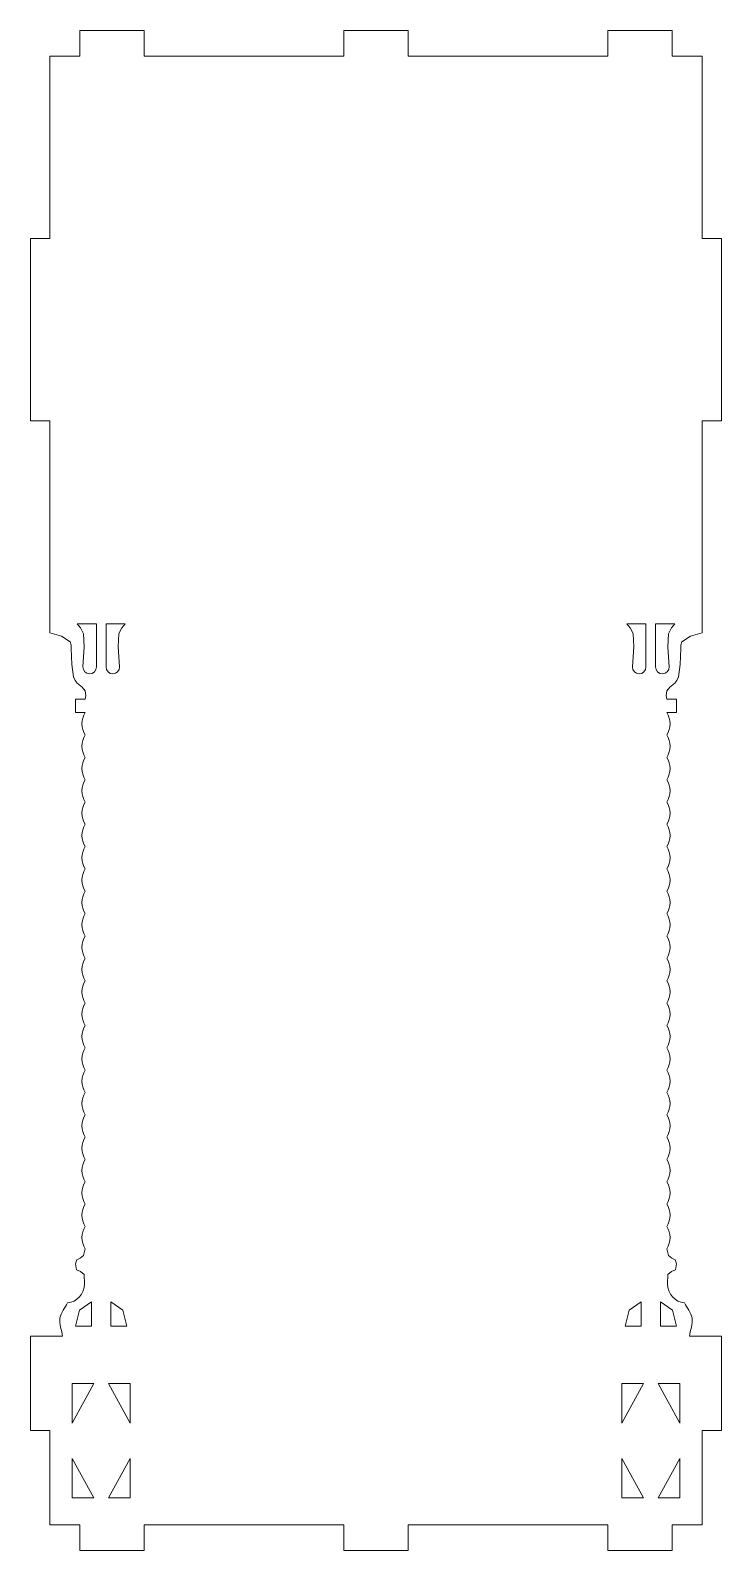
# Model space of a CAD drawing. Header units: millimetres. Extents: x 154 to 262, y -343 to -107.
import ezdxf

# ---------------------------------------------------------------- set-up
doc = ezdxf.new("R2010")
doc.units = ezdxf.units.MM

msp = doc.modelspace()

# ---------------------------------------------------------------- linework, layer by layer
at = {"color": 7, "linetype": 'Continuous', "lineweight": 15}
for p, q in [((162, -106.94), (162, -110.94)), ((162, -106.94), (172, -106.94)), ((172, -106.94), (172, -110.94)), ((203, -106.94), (203, -110.94)), ((203, -106.94), (213, -106.94)), ((213, -106.94), (213, -110.94)), ((244, -106.94), (244, -110.94)), ((244, -106.94), (254, -106.94)), ((254, -106.94), (254, -110.94)), ((157.31, -110.94), (157.31, -139.28)), ((162, -110.94), (157.31, -110.94)), ((203, -110.94), (172, -110.94)), ((244, -110.94), (213, -110.94)), ((258.69, -110.94), (254, -110.94)), ((258.69, -139.28), (258.69, -110.94)), ((154.31, -167.61), (154.31, -139.28)), ((154.31, -139.28), (157.31, -139.28)), ((258.69, -139.28), (261.69, -139.28)), ((261.69, -167.61), (261.69, -139.28)), ((154.31, -167.61), (157.31, -167.61)), ((157.31, -167.61), (157.31, -200.52)), ((258.69, -167.61), (261.69, -167.61)), ((258.69, -196.23), (258.69, -167.61)), ((258.69, -196.23), (258.69, -196.23)), ((258.69, -200.52), (258.69, -196.23)), ((157.31, -200.52), (159.16, -201.03)), ((164.56, -199.12), (161.56, -199.12)), ((161.56, -199.12), (162.12, -199.74)), ((162.12, -199.74), (162.56, -200.66)), ((162.56, -200.66), (162.67, -202.71)), ((164.56, -205.79), (164.56, -199.12)), ((169.06, -199.12), (166.06, -199.12)), ((166.06, -199.12), (166.06, -205.79)), ((167.95, -202.68), (168.06, -200.62)), ((168.06, -200.62), (168.51, -199.72)), ((168.51, -199.72), (169.06, -199.12)), ((249.94, -199.12), (246.94, -199.12)), ((246.94, -199.12), (247.5, -199.72)), ((247.5, -199.72), (247.94, -200.62)), ((247.94, -200.62), (248.05, -202.68)), ((249.94, -205.79), (249.94, -199.12)), ((254.44, -199.12), (251.44, -199.12)), ((251.44, -199.12), (251.44, -205.79)), ((253.33, -202.71), (253.44, -200.66)), ((253.44, -200.66), (253.88, -199.74)), ((253.88, -199.74), (254.44, -199.12)), ((256.84, -201.03), (258.69, -200.52)), ((159.16, -201.03), (160.48, -201.91)), ((160.48, -201.91), (160.64, -202.45)), ((160.64, -202.45), (160.66, -202.92)), ((160.66, -202.92), (160.73, -205.42)), ((162.67, -202.71), (162.46, -205.77)), ((168.16, -205.77), (167.95, -202.68)), ((248.05, -202.68), (247.84, -205.77)), ((253.54, -205.77), (253.33, -202.71)), ((255.27, -205.42), (255.34, -202.92)), ((255.34, -202.92), (255.36, -202.45)), ((255.36, -202.45), (255.52, -201.91)), ((255.52, -201.91), (256.84, -201.03)), ((160.73, -205.42), (161, -207.34)), ((161, -207.34), (161.29, -207.92)), ((254.71, -207.92), (255, -207.34)), ((255, -207.34), (255.27, -205.42)), ((161.29, -207.92), (161.59, -208.33)), ((161.59, -208.33), (162.35, -208.95)), ((162.35, -208.95), (162.81, -209.52)), ((162.81, -209.52), (162.92, -210.23)), ((253.08, -210.23), (253.19, -209.52)), ((253.19, -209.52), (253.65, -208.95)), ((253.65, -208.95), (254.41, -208.33)), ((254.41, -208.33), (254.71, -207.92)), ((161.31, -210.82), (161.31, -212.91)), ((162.81, -210.82), (161.31, -210.82)), ((162.92, -210.23), (162.81, -210.82)), ((253.19, -210.82), (253.08, -210.23)), ((254.69, -210.82), (253.19, -210.82)), ((254.69, -212.91), (254.69, -210.82)), ((161.31, -212.91), (162.81, -212.91)), ((253.19, -212.91), (254.69, -212.91)), ((162.57, -297.22), (162.04, -297.63)), ((162.81, -296.17), (162.57, -297.22)), ((253.43, -297.22), (253.19, -296.17)), ((253.96, -297.63), (253.43, -297.22)), ((161.53, -297.9), (161.31, -298.54)), ((161.31, -298.54), (161.46, -299.45)), ((161.46, -299.45), (162.08, -299.71)), ((162.04, -297.63), (161.53, -297.9)), ((162.08, -299.71), (162.66, -300.16)), ((253.34, -300.16), (253.92, -299.71)), ((253.92, -299.71), (254.54, -299.45)), ((254.48, -297.9), (253.96, -297.63)), ((254.69, -298.54), (254.48, -297.9)), ((254.54, -299.45), (254.69, -298.54)), ((162.66, -300.16), (162.71, -301.63)), ((253.29, -301.63), (253.34, -300.16)), ((163.81, -304.43), (161.96, -305.73)), ((163.81, -308.2), (163.81, -304.43)), ((166.81, -304.43), (166.81, -308.2)), ((168.67, -305.73), (166.81, -304.43)), ((249.19, -304.43), (247.33, -305.73)), ((249.19, -308.2), (249.19, -304.43)), ((252.19, -304.43), (252.19, -308.2)), ((254.04, -305.73), (252.19, -304.43)), ((161.96, -305.73), (161.31, -308.2)), ((169.31, -308.2), (168.67, -305.73)), ((247.33, -305.73), (246.69, -308.2)), ((254.69, -308.2), (254.04, -305.73)), ((161.31, -308.2), (163.81, -308.2)), ((166.81, -308.2), (169.31, -308.2)), ((246.69, -308.2), (249.19, -308.2)), ((252.19, -308.2), (254.69, -308.2)), ((154.31, -324.41), (154.31, -309.77)), ((159.31, -309.77), (154.31, -309.77)), ((261.69, -309.77), (256.69, -309.77)), ((261.69, -324.41), (261.69, -309.77)), ((160.81, -317.09), (160.81, -323.24)), ((160.81, -323.24), (164.17, -317.09)), ((164.17, -317.09), (160.81, -317.09)), ((166.46, -317.09), (169.81, -323.24)), ((169.81, -317.09), (166.46, -317.09)), ((169.81, -323.24), (169.81, -317.09)), ((249.54, -317.09), (246.19, -317.09)), ((246.19, -317.09), (246.19, -323.24)), ((246.19, -323.24), (249.54, -317.09)), ((255.19, -317.09), (251.83, -317.09)), ((251.83, -317.09), (255.19, -323.24)), ((255.19, -323.24), (255.19, -317.09)), ((154.31, -324.41), (157.31, -324.41)), ((157.31, -324.41), (157.31, -339.06)), ((258.69, -324.41), (261.69, -324.41)), ((258.69, -339.06), (258.69, -324.41)), ((160.81, -328.73), (160.81, -334.87)), ((164.17, -334.87), (160.81, -328.73)), ((169.81, -328.73), (166.46, -334.87)), ((169.81, -334.87), (169.81, -328.73)), ((249.54, -334.87), (246.19, -328.73)), ((246.19, -328.73), (246.19, -334.87)), ((255.19, -328.73), (251.83, -334.87)), ((255.19, -334.87), (255.19, -328.73)), ((160.81, -334.87), (164.17, -334.87)), ((166.46, -334.87), (169.81, -334.87)), ((246.19, -334.87), (249.54, -334.87)), ((251.83, -334.87), (255.19, -334.87)), ((157.31, -339.06), (162, -339.06)), ((162, -343.06), (162, -339.06)), ((172, -339.06), (203, -339.06)), ((172, -343.06), (172, -339.06)), ((203, -343.06), (203, -339.06)), ((213, -339.06), (244, -339.06)), ((213, -343.06), (213, -339.06)), ((244, -343.06), (244, -339.06)), ((254, -339.06), (258.69, -339.06)), ((254, -343.06), (254, -339.06)), ((172, -343.06), (162, -343.06)), ((213, -343.06), (203, -343.06)), ((254, -343.06), (244, -343.06))]:
    msp.add_line(p, q, dxfattribs=at)
for points in [[(162.46, -205.77), (162.45, -206.38), (162.92, -206.88), (163.5, -206.89)], [(163.5, -206.89), (164.09, -206.89), (164.56, -206.4), (164.56, -205.79)], [(166.06, -205.79), (166.06, -206.4), (166.54, -206.89), (167.12, -206.89)], [(167.12, -206.89), (167.71, -206.88), (168.17, -206.38), (168.16, -205.77)], [(247.84, -205.77), (247.83, -206.38), (248.29, -206.88), (248.88, -206.89)], [(248.88, -206.89), (249.46, -206.89), (249.94, -206.4), (249.94, -205.79)], [(251.44, -205.79), (251.44, -206.4), (251.91, -206.89), (252.5, -206.89)], [(252.5, -206.89), (253.08, -206.88), (253.55, -206.38), (253.54, -205.77)], [(162.81, -212.91), (162.15, -213.96), (162.15, -215.33), (162.81, -216.38)], [(253.19, -216.38), (253.85, -215.33), (253.85, -213.96), (253.19, -212.91)], [(162.81, -216.38), (162.15, -217.43), (162.15, -218.8), (162.81, -219.85)], [(253.19, -219.85), (253.85, -218.8), (253.85, -217.43), (253.19, -216.38)], [(162.81, -219.85), (162.15, -220.9), (162.15, -222.26), (162.81, -223.32)], [(253.19, -223.32), (253.85, -222.26), (253.85, -220.9), (253.19, -219.85)], [(162.81, -223.32), (162.15, -224.37), (162.15, -225.73), (162.81, -226.79)], [(253.19, -226.79), (253.85, -225.73), (253.85, -224.37), (253.19, -223.32)], [(162.81, -226.79), (162.15, -227.84), (162.15, -229.2), (162.81, -230.25)], [(253.19, -230.25), (253.85, -229.2), (253.85, -227.84), (253.19, -226.79)], [(162.81, -230.25), (162.15, -231.31), (162.15, -232.67), (162.81, -233.72)], [(253.19, -233.72), (253.85, -232.67), (253.85, -231.31), (253.19, -230.25)], [(162.81, -233.72), (162.15, -234.77), (162.15, -236.14), (162.81, -237.19)], [(253.19, -237.19), (253.85, -236.14), (253.85, -234.77), (253.19, -233.72)], [(162.81, -237.19), (162.15, -238.24), (162.15, -239.61), (162.81, -240.66)], [(253.19, -240.66), (253.85, -239.61), (253.85, -238.24), (253.19, -237.19)], [(162.81, -240.66), (162.15, -241.71), (162.15, -243.08), (162.81, -244.13)], [(253.19, -244.13), (253.85, -243.08), (253.85, -241.71), (253.19, -240.66)], [(162.81, -244.13), (162.15, -245.18), (162.15, -246.55), (162.81, -247.6)], [(253.19, -247.6), (253.85, -246.55), (253.85, -245.18), (253.19, -244.13)], [(162.81, -247.6), (162.15, -248.65), (162.15, -250.02), (162.81, -251.07)], [(253.19, -251.07), (253.85, -250.02), (253.85, -248.65), (253.19, -247.6)], [(162.81, -251.07), (162.15, -252.12), (162.15, -253.49), (162.81, -254.54)], [(253.19, -254.54), (253.85, -253.49), (253.85, -252.12), (253.19, -251.07)], [(162.81, -254.54), (162.15, -255.59), (162.15, -256.96), (162.81, -258.01)], [(253.19, -258.01), (253.85, -256.96), (253.85, -255.59), (253.19, -254.54)], [(162.81, -258.01), (162.15, -259.06), (162.15, -260.43), (162.81, -261.48)], [(253.19, -261.48), (253.85, -260.43), (253.85, -259.06), (253.19, -258.01)], [(162.81, -261.48), (162.15, -262.53), (162.15, -263.9), (162.81, -264.95)], [(253.19, -264.95), (253.85, -263.9), (253.85, -262.53), (253.19, -261.48)], [(162.81, -264.95), (162.15, -266), (162.15, -267.36), (162.81, -268.42)], [(253.19, -268.42), (253.85, -267.36), (253.85, -266), (253.19, -264.95)], [(162.81, -268.42), (162.15, -269.47), (162.15, -270.83), (162.81, -271.89)], [(253.19, -271.89), (253.85, -270.83), (253.85, -269.47), (253.19, -268.42)], [(162.81, -271.89), (162.15, -272.94), (162.15, -274.3), (162.81, -275.35)], [(253.19, -275.35), (253.85, -274.3), (253.85, -272.94), (253.19, -271.89)], [(162.81, -275.35), (162.15, -276.41), (162.15, -277.77), (162.81, -278.82)], [(253.19, -278.82), (253.85, -277.77), (253.85, -276.41), (253.19, -275.35)], [(162.81, -278.82), (162.15, -279.87), (162.15, -281.24), (162.81, -282.29)], [(253.19, -282.29), (253.85, -281.24), (253.85, -279.87), (253.19, -278.82)], [(162.81, -282.29), (162.15, -283.34), (162.15, -284.71), (162.81, -285.76)], [(253.19, -285.76), (253.85, -284.71), (253.85, -283.34), (253.19, -282.29)], [(162.81, -285.76), (162.15, -286.81), (162.15, -288.18), (162.81, -289.23)], [(253.19, -289.23), (253.85, -288.18), (253.85, -286.81), (253.19, -285.76)], [(162.81, -289.23), (162.15, -290.28), (162.15, -291.65), (162.81, -292.7)], [(253.19, -292.7), (253.85, -291.65), (253.85, -290.28), (253.19, -289.23)], [(162.81, -292.7), (162.15, -293.75), (162.15, -295.12), (162.81, -296.17)], [(253.19, -296.17), (253.85, -295.12), (253.85, -293.75), (253.19, -292.7)], [(162.71, -301.63), (162.68, -303.18), (161.54, -304.46), (160.06, -304.6)], [(255.94, -304.6), (254.46, -304.46), (253.32, -303.18), (253.29, -301.63)], [(158.91, -306.92), (158.77, -307.77), (159.19, -308.91), (159.31, -309.77)], [(160.06, -304.6), (159.72, -305.29), (159.03, -306.15), (158.91, -306.92)], [(257.09, -306.92), (256.97, -306.15), (256.28, -305.29), (255.94, -304.6)], [(256.69, -309.77), (256.81, -308.91), (257.23, -307.77), (257.09, -306.92)]]:
    msp.add_open_spline(points, degree=3, dxfattribs=at)

doc.saveas('drawing.dxf')
